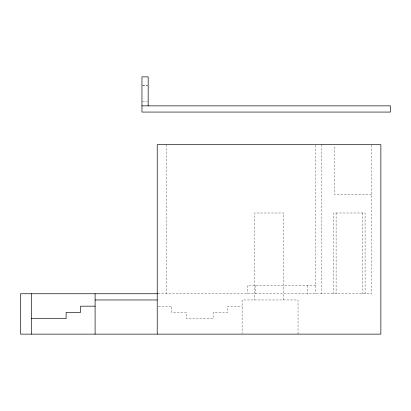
<?xml version="1.0" encoding="UTF-8"?>
<svg xmlns="http://www.w3.org/2000/svg" width="411" height="411" viewBox="0 0 411 411"><rect width="100%" height="100%" fill="white"/><g stroke="black" fill="none" stroke-linecap="round" stroke-linejoin="round"><path stroke-width="0.31" stroke-dasharray="2.06 1.54" d="M142.581 85.236L147.549 85.236M142.581 85.596L147.549 85.596M142.581 101.681L147.549 101.681M371.544 194.357L334.271 194.357L334.271 145.294M315.633 285.47L247.299 285.47L247.299 293.752M158.055 293.752L371.544 293.752L371.544 144.657M158.261 306.174L171.716 306.174L171.716 312.391L186.214 312.391L186.214 318.602L213.129 318.602L213.129 312.391L227.627 312.391L227.627 306.174L242.12 306.174M365.086 293.752L365.086 212.99L333.783 212.99L333.783 293.752M362.774 212.99L362.774 293.752M336.095 212.99L336.095 293.752M321.849 144.657L321.849 293.752M315.633 145.299L315.633 293.752M307.351 285.47L307.351 293.752M298.032 334.133L298.032 299.963L242.12 299.963L242.12 333.496M283.641 299.963L283.641 212.99L254.65 212.99L254.65 299.963M255.58 285.47L255.58 293.752M166.537 144.657L166.537 293.752"/><path stroke-width="0.62" d="M141.959 105.858L390.45 105.858L390.45 112.069L141.959 112.069L141.959 76.867L148.171 76.867L148.171 105.858M157.624 293.752L20.55 293.752L20.55 334.133L380.863 334.133L380.863 144.657L157.223 144.657L157.223 334.133M95.1 299.963L157.223 299.963M95.1 306.174L80.602 306.174L80.602 312.391L66.109 312.391L66.109 318.602L31.452 318.602M95.1 293.752L95.1 334.133M31.452 293.752L31.452 334.133"/></g></svg>
